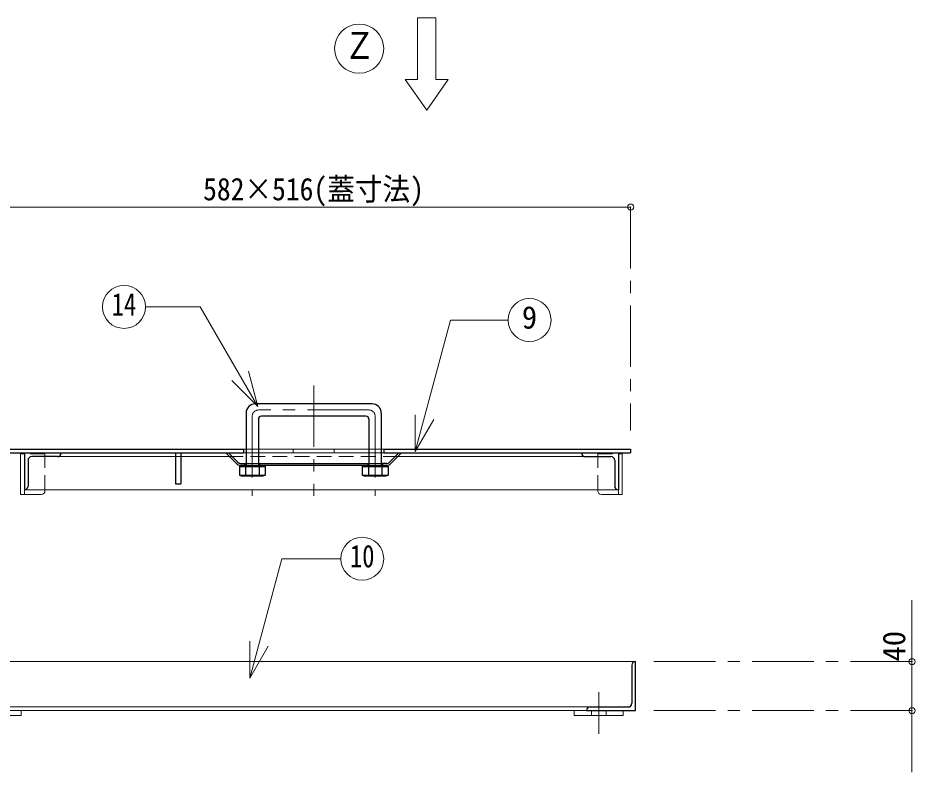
# Model space of a CAD drawing. Units: millimetres at full size, sheet at 1:10; details may follow other scales. Extents: x -2093 to 1957, y -1409 to 1401.
# Drawn here: x -1015 to -285, y -94 to 520 of the extents above; entities that cross this region are included whole.
import ezdxf
from ezdxf.enums import TextEntityAlignment as Align

# ---------------------------------------------------------------- set-up
doc = ezdxf.new("R2010")
doc.units = ezdxf.units.MM
doc.header["$LTSCALE"] = 10
doc.header["$PDMODE"] = 32
doc.header["$PDSIZE"] = 5
doc.linetypes.add('CHAIN1', pattern=[8, 5, -1, 1, -1])
doc.linetypes.add('DASHED1', pattern=[1.8, 1.2, -0.6])
doc.layers.add('0-0_ﾚｲﾔ1', color=4, linetype='Continuous', lineweight=9)
doc.styles.add('ＭＳ ゴシック', font='')
doc.styles.get('ＭＳ ゴシック').set_extended_font_data('MS Gothic')

msp = doc.modelspace()

# ---------------------------------------------------------------- linework, layer by layer
at = {"layer": '0-0_ﾚｲﾔ1', "color": 7, "lineweight": 18}
for p, q in [((-690.15, 520.26), (-675.15, 520.26)), ((-690.15, 520.26), (-690.15, 470.26)), ((-682.65, 445.26), (-700.15, 470.26)), ((-700.15, 470.26), (-690.15, 470.26)), ((-682.65, 445.26), (-665.15, 470.26)), ((-866.94, 284.98), (-911.54, 284.98)), ((-820.05, 203.77), (-866.94, 284.98)), ((-820.05, 203.77), (-827.81, 232.74)), ((-820.05, 203.77), (-841.26, 224.98)), ((-691.94, 167.22), (-691.94, 197.22)), ((-691.94, 167.22), (-676.94, 193.2)), ((-831.65, 169.26), (-829.65, 169.26)), ((-819.65, 169.26), (-791.23, 169.26)), ((-791.23, 169.26), (-791.23, 166.06)), ((-758.06, 169.26), (-758.06, 166.06)), ((-758.06, 169.26), (-729.65, 169.26)), ((-719.65, 169.26), (-717.65, 169.26)), ((-1013.35, 165.26), (-1010.15, 165.26)), ((-1013.35, 165.26), (-1013.35, 132.26)), ((-829.65, 166.06), (-831.65, 166.06)), ((-791.23, 166.06), (-819.65, 166.06)), ((-729.65, 166.06), (-758.06, 166.06)), ((-717.65, 166.06), (-719.65, 166.06)), ((-523.45, 165.26), (-526.65, 165.26)), ((-523.45, 165.26), (-523.45, 132.26)), ((-830.65, 157.56), (-829.65, 157.56)), ((-830.65, 156.06), (-829.65, 156.06)), ((-819.65, 157.56), (-818.65, 157.56)), ((-819.65, 156.06), (-818.65, 156.06)), ((-729.65, 157.56), (-730.65, 157.56)), ((-729.65, 156.06), (-730.65, 156.06)), ((-718.65, 157.56), (-719.65, 157.56)), ((-718.65, 156.06), (-719.65, 156.06)), ((-1013.35, 132.26), (-1010.15, 132.26)), ((-1010.15, 136.06), (-1010.15, 132.26)), ((-526.65, 136.06), (-526.65, 132.26)), ((-523.45, 132.26), (-526.65, 132.26)), ((-826.73, -17.21), (-826.73, 12.79)), ((-826.73, -17.21), (-811.73, 8.77)), ((-512.65, -3.74), (-1552.65, -3.74)), ((-1515.65, -40.74), (-549.65, -40.74)), ((-1512.65, -43.74), (-552.65, -43.74))]:
    msp.add_line(p, q, dxfattribs=at)
at = {"layer": '0-0_ﾚｲﾔ1'}
for p, q in [((-1032.65, 366.26), (-516.65, 366.26)), ((-791.23, 169.26), (-758.06, 169.26)), ((-983.15, 163.06), (-887.15, 163.06)), ((-882.65, 163.06), (-843.15, 163.06)), ((-791.23, 166.06), (-758.06, 166.06)), ((-706.15, 163.06), (-553.65, 163.06)), ((-1010.15, 136.06), (-526.65, 136.06)), ((-996.35, 132.26), (-1010.15, 132.26)), ((-993.35, 135.26), (-993.35, 136.06)), ((-543.45, 135.26), (-543.45, 136.06)), ((-540.45, 132.26), (-526.65, 132.26)), ((-287.65, 46.26), (-287.65, -93.74)), ((-1012.65, -47.74), (-1012.65, -43.74)), ((-562.65, -47.74), (-562.65, -43.74)), ((-522.65, -47.74), (-522.65, -43.74)), ((-1052.65, -47.74), (-1012.65, -47.74)), ((-562.65, -47.74), (-522.65, -47.74))]:
    msp.add_line(p, q, dxfattribs=at)
at = {"layer": '0-0_ﾚｲﾔ1', "linetype": 'CHAIN1'}
for p, q in [((-516.65, 366.26), (-516.65, 184.26)), ((-774.65, 221.06), (-774.65, 131.06)), ((-729.65, 201.06), (-819.65, 201.06)), ((-824.65, 196.06), (-824.65, 131.06)), ((-724.65, 196.06), (-724.65, 131.06)), ((-287.65, -3.74), (-497.65, -3.74)), ((-542.65, -62.74), (-542.65, -28.74)), ((-287.65, -43.74), (-497.65, -43.74))]:
    msp.add_line(p, q, dxfattribs=at)
at = {"layer": '0-0_ﾚｲﾔ1', "color": 5, "lineweight": 25}
for p, q in [((-727.15, 206.06), (-822.15, 206.06)), ((-829.65, 198.56), (-829.65, 155.56)), ((-719.65, 198.56), (-719.65, 155.56)), ((-819.65, 193.56), (-819.65, 155.56)), ((-732.15, 196.06), (-817.15, 196.06)), ((-729.65, 193.56), (-729.65, 155.56)), ((-1032.65, 169.26), (-831.65, 169.26)), ((-831.65, 169.26), (-831.65, 166.06)), ((-717.65, 169.26), (-717.65, 166.06)), ((-717.65, 169.26), (-516.65, 169.26)), ((-516.65, 169.26), (-516.65, 166.06)), ((-1045.15, 166.06), (-831.65, 166.06)), ((-1010.15, 166.06), (-1010.15, 136.06)), ((-983.15, 163.06), (-1004.15, 163.06)), ((-882.65, 166.06), (-882.65, 141.06)), ((-837.03, 156.94), (-846.15, 166.06)), ((-836.4, 158.44), (-844.03, 166.06)), ((-717.65, 166.06), (-516.65, 166.06)), ((-712.89, 158.44), (-705.27, 166.06)), ((-712.27, 156.94), (-703.15, 166.06)), ((-553.65, 163.06), (-532.65, 163.06)), ((-526.65, 166.06), (-526.65, 136.06)), ((-1007.15, 160.06), (-1007.15, 139.06)), ((-835.15, 155.06), (-833.65, 155.56)), ((-835.15, 155.06), (-814.15, 155.06)), ((-835.15, 155.06), (-835.15, 148.06)), ((-834.9, 156.06), (-830.65, 156.06)), ((-833.65, 155.56), (-815.65, 155.56)), ((-830.15, 155.06), (-830.15, 148.06)), ((-819.15, 155.06), (-819.15, 148.06)), ((-818.65, 157.56), (-818.65, 156.06)), ((-818.65, 156.06), (-730.65, 156.06)), ((-735.15, 155.06), (-733.65, 155.56)), ((-735.15, 155.06), (-714.15, 155.06)), ((-733.65, 155.56), (-715.65, 155.56)), ((-730.15, 155.06), (-730.15, 148.06)), ((-724.65, 155.56), (-719.15, 155.06)), ((-719.15, 155.06), (-715.65, 155.56)), ((-529.65, 160.06), (-529.65, 139.06)), ((-835.15, 148.06), (-814.15, 148.06)), ((-835.15, 148.06), (-833.65, 147.56)), ((-833.65, 147.56), (-830.15, 148.06)), ((-833.65, 147.56), (-815.65, 147.56)), ((-830.15, 148.06), (-824.65, 147.56)), ((-824.65, 147.56), (-819.15, 148.06)), ((-819.15, 148.06), (-815.65, 147.56)), ((-735.15, 148.06), (-714.15, 148.06)), ((-733.65, 147.56), (-715.65, 147.56)), ((-714.15, 148.06), (-715.65, 147.56)), ((-515.65, -6.74), (-515.65, -37.74)), ((-512.65, -43.74), (-512.65, -3.74)), ((-552.65, -43.74), (-512.65, -43.74)), ((-549.65, -40.74), (-518.65, -40.74))]:
    msp.add_line(p, q, dxfattribs=at)
at = {"layer": '0-0_ﾚｲﾔ1', "linetype": 'DASHED1'}
for p, q in [((-829.65, 169.26), (-819.65, 169.26)), ((-729.65, 169.26), (-719.65, 169.26)), ((-993.35, 165.26), (-1010.15, 165.26)), ((-993.35, 136.06), (-993.35, 165.26)), ((-882.65, 163.06), (-887.15, 163.06)), ((-706.15, 163.06), (-843.15, 163.06)), ((-829.65, 166.06), (-819.65, 166.06)), ((-729.65, 166.06), (-719.65, 166.06)), ((-543.45, 165.26), (-526.65, 165.26)), ((-543.45, 136.06), (-543.45, 165.26)), ((-829.65, 157.56), (-819.65, 157.56)), ((-829.65, 156.06), (-819.65, 156.06)), ((-729.65, 157.56), (-719.65, 157.56)), ((-729.65, 156.06), (-719.65, 156.06)), ((-548.65, -47.74), (-548.65, -43.74)), ((-536.65, -47.74), (-536.65, -43.74))]:
    msp.add_line(p, q, dxfattribs=at)
at = {"layer": '0-0_ﾚｲﾔ1', "color": 7, "lineweight": 18}
for points in [[(-675.15, 520.26), (-675.15, 470.26), (-665.15, 470.26)], [(-691.94, 167.22), (-663.25, 274.32), (-616.44, 274.32)], [(-826.73, -17.21), (-800.69, 79.95), (-752.62, 79.95)]]:
    msp.add_lwpolyline(points, dxfattribs=at)
at = {"layer": '0-0_ﾚｲﾔ1', "color": 5, "lineweight": 25}
for points in [[(-887.15, 166.06), (-887.15, 141.06), (-882.65, 141.06)], [(-834.28, 157.56), (-830.65, 157.56), (-830.65, 156.06)], [(-833.65, 155.56), (-830.15, 155.06), (-824.65, 155.56)], [(-824.65, 155.56), (-819.15, 155.06), (-815.65, 155.56)], [(-818.65, 157.56), (-730.65, 157.56), (-730.65, 156.06)], [(-815.65, 155.56), (-814.15, 155.06), (-814.15, 148.06), (-815.65, 147.56)], [(-735.15, 155.06), (-735.15, 148.06), (-733.65, 147.56), (-730.15, 148.06)], [(-733.65, 155.56), (-730.15, 155.06), (-724.65, 155.56)], [(-719.15, 155.06), (-719.15, 148.06), (-715.65, 147.56)], [(-715.01, 157.56), (-718.65, 157.56), (-718.65, 156.06), (-714.39, 156.06)], [(-715.65, 155.56), (-714.15, 155.06), (-714.15, 148.06)], [(-730.15, 148.06), (-724.65, 147.56), (-719.15, 148.06)]]:
    msp.add_lwpolyline(points, dxfattribs=at)
at = {"layer": '0-0_ﾚｲﾔ1', "color": 7, "lineweight": 18}
for centre, radius in [((-737.65, 495.26), 20), ((-929.04, 284.98), 17.5), ((-598.94, 274.32), 17.5), ((-735.12, 79.95), 17.5)]:
    msp.add_circle(centre, radius, dxfattribs=at)
at = {"layer": '0-0_ﾚｲﾔ1', "color": 5, "lineweight": 25}
for centre, radius, start, end in [((-822.15, 198.56), 7.5, 90, 180), ((-727.15, 198.56), 7.5, 0, 90), ((-817.15, 193.56), 2.5, 90, 180), ((-732.15, 193.56), 2.5, 0, 90), ((-1004.15, 160.06), 3, 90, 180), ((-983.15, 166.06), 3, 270, 0), ((-553.65, 166.06), 3, 180, 270), ((-532.65, 160.06), 3, 0, 90), ((-834.9, 159.06), 3, 225, 270), ((-834.28, 160.56), 3, 225, 270), ((-715.01, 160.56), 3, 270, 315), ((-714.39, 159.06), 3, 270, 315), ((-1010.15, 139.06), 3, 270, 0), ((-526.65, 139.06), 3, 180, 270), ((-512.65, -6.74), 3, 90, 180), ((-549.65, -43.74), 3, 90, 180), ((-518.65, -37.74), 3, 270, 0)]:
    msp.add_arc(centre, radius, start, end, dxfattribs=at)
at = {"layer": '0-0_ﾚｲﾔ1', "linetype": 'CHAIN1'}
for centre, start, end in [((-819.65, 196.06), 90, 180), ((-729.65, 196.06), 0, 90)]:
    msp.add_arc(centre, 5, start, end, dxfattribs=at)
at = {"layer": '0-0_ﾚｲﾔ1'}
for centre, start, end in [((-996.35, 135.26), 270, 0), ((-540.45, 135.26), 180, 270)]:
    msp.add_arc(centre, 3, start, end, dxfattribs=at)
at = {"layer": '0-0_ﾚｲﾔ1', "color": 1}
for p in [(-516.65, 366.26), (-287.65, -3.74), (-287.65, -43.74)]:
    msp.add_point(p, dxfattribs=at)

# ---------------------------------------------------------------- texts
at = {"layer": '0-0_ﾚｲﾔ1', "color": 7, "style": 'ＭＳ ゴシック'}
for s, height, width, p in [('Ｚ', 21.99, 0.85, (-750.15, 480.26)), ('582×516(蓋寸法)', 18.33, 0.9, (-864.65, 366.26)), ('14', 18.33, 0.8, (-939.04, 272.48)), ('10', 18.33, 0.8, (-745.12, 67.45))]:
    msp.add_text(s, height=height, dxfattribs=dict(at, width=width)).set_placement(p, align=Align.BOTTOM_LEFT)
msp.add_text('9', height=18.33, dxfattribs=at).set_placement((-605.19, 261.82), align=Align.BOTTOM_LEFT)
msp.add_text('40', height=18.33, rotation=90, dxfattribs=at).set_placement((-287.65, -3.74), align=Align.BOTTOM_LEFT)

doc.saveas('drawing.dxf')
